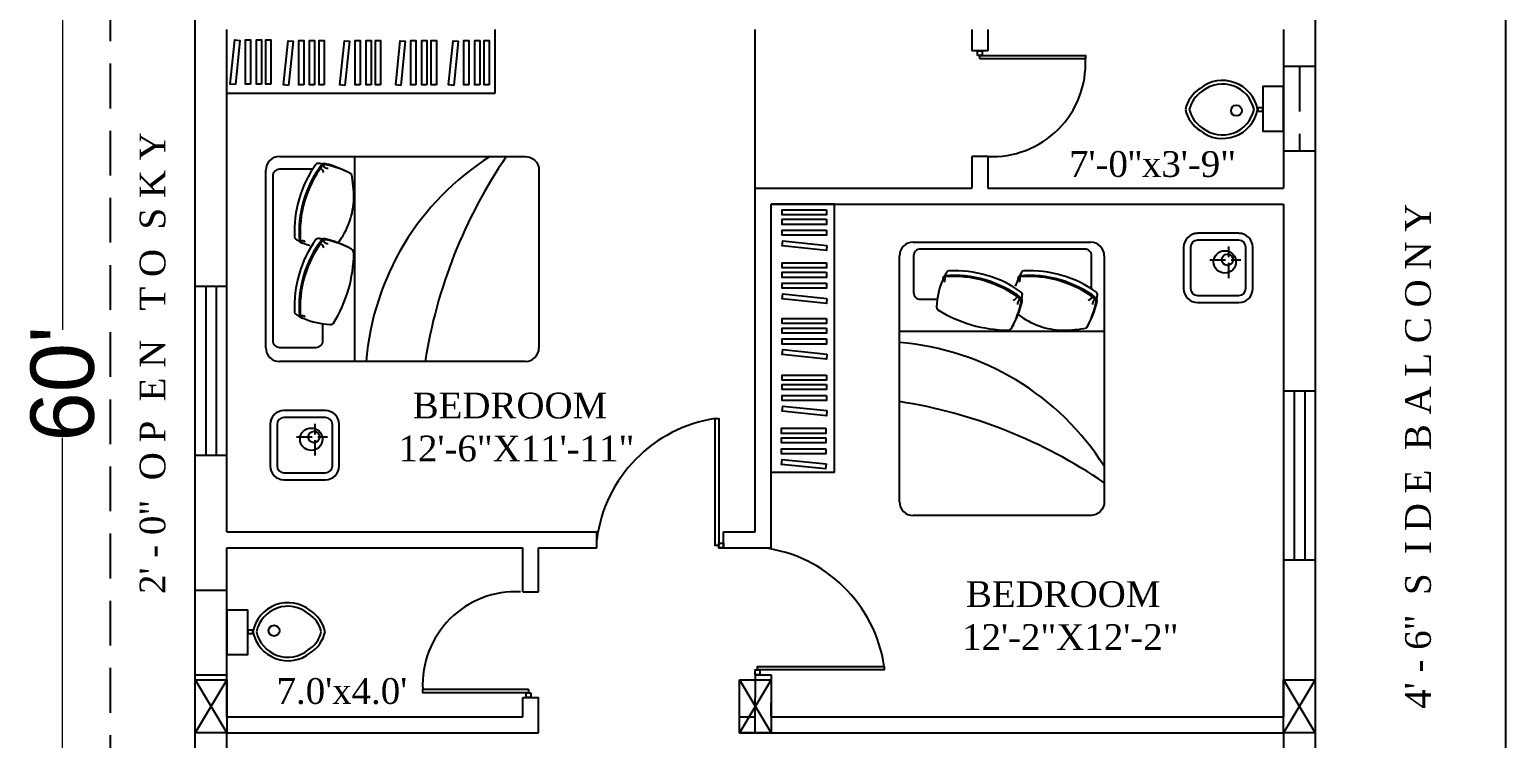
# Model space of a CAD drawing. Header units: inches. Extents: x 572007 to 584304, y -133032 to -127720.
# Drawn here: x 573622 to 574041, y -131933.7 to -131732.6 of the extents above; entities that cross this region are included whole.
import ezdxf

# ---------------------------------------------------------------- set-up
doc = ezdxf.new("R2010")
doc.units = ezdxf.units.IN
doc.header["$LTSCALE"] = 2
doc.header["$MEASUREMENT"] = 0
doc.header["$PDSIZE"] = 60727.40515
doc.linetypes.add('HIDDEN', pattern=[9.525, 6.35, -3.175])
doc.styles.add('MtXpl_Times_New_Roma', font='times.ttf')
doc.styles.get("Standard").update_dxf_attribs({"font": 'arial.ttf'})
doc.dimstyles.new('Standard$0', dxfattribs={"dimtxt": 12, "dimasz": 2.5, "dimexe": 0, "dimexo": 0, "dimgap": 0, "dimtad": 0, "dimdec": 1, "dimzin": 0, "dimdsep": 46, "dimlunit": 4, "dimtxsty": 'Standard', "dimblk": 'ARCHTICK', "dimcen": 15.09, "dimclrd": 47, "dimadec": 0, "dimazin": 0, "dimtfac": 1, "dimtdec": 1, "dimtofl": 0, "dimtmove": 0, "dimatfit": 3, "dimldrblk": 'ARCHTICK', "dimfxl": 1, "dimtolj": 1, "dimtzin": 0, "dimlwd": 20, "dimarcsym": 0})

# ---------------------------------------------------------------- blocks, each defined once
blk = doc.blocks.new('_ArchTick')
at = {"color": 0, "linetype": 'ByBlock', "const_width": 0.15}
blk.add_lwpolyline([(-0.5, -0.5), (0.5, 0.5)], dxfattribs=at)
blk = doc.blocks.new('*D41')
at = {"color": 0, "linetype": 'Continuous', "lineweight": -2, "transparency": 16777216}
for p, q in [((573645, -131473.12), (573631.36, -131473.12)), ((573645, -132193.12), (573631.36, -132193.12))]:
    blk.add_line(p, q, dxfattribs=at)
at = {"color": 47, "lineweight": 20, "transparency": 16777216}
for p, q in [((573631.36, -131473.12), (573631.36, -131817.79)), ((573631.36, -132193.12), (573631.36, -131848.44))]:
    blk.add_line(p, q, dxfattribs=at)
at = {"layer": 'DEFPOINTS', "color": 0, "transparency": 16777216}
for p in [(573645, -131473.12), (573631.36, -132193.12), (573645, -132193.12)]:
    blk.add_point(p, dxfattribs=at)
at = {"color": 47, "lineweight": 20, "transparency": 16777216, "xscale": 2.5, "yscale": 2.5, "zscale": 2.5}
for p, rotation in [((573631.36, -131473.12), 90), ((573631.36, -132193.12), 270)]:
    blk.add_blockref('_ArchTick', p, dxfattribs=dict(at, rotation=rotation))
at = {"color": 0, "transparency": 16777216, "insert": (573631.36, -131833.12), "char_height": 12, "attachment_point": 5, "rotation": 90}
blk.add_mtext("\\A1;{\\H1.5x;60'}", dxfattribs=at)

msp = doc.modelspace()

# ---------------------------------------------------------------- linework, layer by layer
at = {"linetype": 'HIDDEN'}
for p, q in [((573645, -132193.12), (573645, -131473.12)), ((573982.5, -131743.12), (573982.5, -131767.12))]:
    msp.add_line(p, q, dxfattribs=at)
for p, q in [((573669, -132193.12), (573669, -131521.12)), ((574041, -131521.12), (574041, -132193.12)), ((573987, -131593.12), (573987, -132109.12)), ((573678, -131875.12), (573678, -131732.62)), ((573754.12, -131750.62), (573754.12, -131732.62)), ((573889.5, -131732.62), (573889.5, -131738.62)), ((573894, -131732.62), (573894, -131738.62)), ((573978, -131732.62), (573978, -131777.62)), ((573987, -131743.12), (573978, -131743.12)), ((573987, -131743.12), (573978, -131743.12)), ((573678, -131750.62), (573754.12, -131750.62)), ((573692.93, -131768.65, 178.69), (573762.72, -131768.65, 178.69)), ((573714.32, -131826.8, 178.69), (573714.32, -131768.65, 178.69)), ((573889.5, -131768.62), (573889.5, -131777.62)), ((573894, -131768.62), (573894, -131777.62)), ((573987, -131767.12), (573978, -131767.12)), ((573689.06, -131822.92, 178.69), (573689.06, -131772.52, 178.69)), ((573689.06, -131822.92, 178.69), (573689.06, -131772.52, 178.69)), ((573766.59, -131772.31, 178.69), (573766.59, -131822.9, 178.69)), ((573828, -131777.62), (573889.5, -131777.62)), ((573828, -131875.12), (573828, -131777.62)), ((573894, -131777.62), (573978, -131777.62)), ((573832.5, -131782.12), (573978, -131782.12)), ((573832.5, -131879.97), (573832.5, -131782.12)), ((573850.5, -131858.24), (573850.5, -131782.12)), ((573978, -131782.12), (573978, -131927.62)), ((573965.32, -131790.42), (573953.55, -131790.42)), ((573872.82, -131792.92), (573923.22, -131792.92)), ((573872.82, -131792.92), (573923.22, -131792.92)), ((573949.62, -131794.35), (573949.62, -131806.11)), ((573951.59, -131794.35), (573951.59, -131806.11)), ((573965.32, -131792.38), (573953.55, -131792.38)), ((573962.34, -131794.19), (573962.34, -131797.19)), ((573967.28, -131806.11), (573967.28, -131794.35)), ((573969.24, -131806.11), (573969.24, -131794.35)), ((573868.94, -131866.58), (573868.94, -131796.79)), ((573927.1, -131796.79), (573927.1, -131866.58)), ((573961.53, -131797.99), (573957.07, -131797.99)), ((573962.34, -131798.79), (573962.34, -131803.19)), ((573965.88, -131797.99), (573963.14, -131797.99)), ((573669, -131805.37), (573678, -131805.37)), ((573672, -131805.37), (573672, -131853.37)), ((573675, -131805.37), (573675, -131853.37)), ((573953.55, -131808.08), (573965.32, -131808.08)), ((573953.55, -131810.04), (573965.32, -131810.04)), ((573868.94, -131818.18), (573927.1, -131818.18)), ((573762.72, -131826.8, 178.69), (573692.93, -131826.8, 178.69)), ((573978, -131835.12), (573987, -131835.12)), ((573981, -131835.12), (573981, -131883.12)), ((573984, -131835.12), (573984, -131883.12)), ((573705.98, -131840.71), (573694.21, -131840.71)), ((573690.29, -131844.63), (573690.29, -131856.4)), ((573692.25, -131844.63), (573692.25, -131856.4)), ((573705.98, -131842.67), (573694.21, -131842.67)), ((573703, -131844.48), (573703, -131847.47)), ((573707.94, -131856.4), (573707.94, -131844.63)), ((573709.9, -131856.4), (573709.9, -131844.63)), ((573702.2, -131848.28), (573697.73, -131848.28)), ((573703, -131849.08), (573703, -131853.48)), ((573706.55, -131848.28), (573703.8, -131848.28)), ((573669, -131853.37), (573678, -131853.37)), ((573694.21, -131858.37), (573705.98, -131858.37)), ((573694.21, -131860.33), (573705.98, -131860.33)), ((573850.5, -131858.24), (573832.5, -131858.24)), ((573923.43, -131870.46), (573872.84, -131870.46)), ((573678, -131875.12), (573783.35, -131875.12)), ((573783, -131879.62), (573783, -131875.12)), ((573819, -131875.12), (573828, -131875.12)), ((573819, -131879.62), (573819, -131875.12)), ((573678, -131927.62), (573678, -131879.62)), ((573678, -131879.62), (573762, -131879.62)), ((573762, -131892.12), (573762, -131879.62)), ((573766.5, -131879.62), (573783, -131879.62)), ((573766.5, -131892.12), (573766.5, -131879.62)), ((573817.66, -131879.62), (573828, -131879.62)), ((573828, -131879.62), (573832.5, -131879.62)), ((573669, -131891.62), (573678, -131891.62)), ((573762, -131892.12), (573766.5, -131892.12)), ((573669, -131915.62), (573678, -131915.62)), ((573828, -131915.62), (573832.5, -131915.62)), ((573762, -131927.62), (573762, -131922.12)), ((573762, -131922.12), (573766.5, -131922.12)), ((573766.5, -131932.12), (573766.5, -131922.12)), ((573828, -131932.12), (573828, -131922.28)), ((573832.5, -131927.62), (573832.5, -131923.62)), ((573678, -131927.62), (573762, -131927.62)), ((573823.5, -131927.62), (573828, -131927.62)), ((573832.5, -131927.62), (573978, -131927.62)), ((573678, -132017.62), (573678, -131932.12)), ((573678, -131932.12), (573766.5, -131932.12)), ((573823.5, -131932.12), (573978, -131932.12)), ((573978, -131932.12), (573978, -132039.62))]:
    msp.add_line(p, q)
at = {"linetype": 'ByBlock'}
for p, q in [((573828, -131777.62), (573828, -131732.62)), ((573828, -131915.62), (573828, -131922.28)), ((573832.5, -131915.62), (573832.5, -131927.62))]:
    msp.add_line(p, q, dxfattribs=at)
at = {"color": 0}
for p, q in [((573894, -131738.62), (573889.5, -131738.62)), ((573894, -131768.62), (573889.5, -131768.62)), ((573987, -131883.12), (573978, -131883.12))]:
    msp.add_line(p, q, dxfattribs=at)
at = {"color": 24}
msp.add_line((573850.5, -131782.12), (573832.5, -131782.12), dxfattribs=at)
at = {"color": 240}
for p, q in [((573678, -131917.12), (573669, -131932.12)), ((573669, -131917.12), (573678, -131932.12)), ((573832.5, -131917.12), (573823.5, -131932.12)), ((573823.5, -131917.12), (573832.5, -131932.12)), ((573987, -131917.12), (573978, -131932.12)), ((573978, -131917.12), (573987, -131932.12))]:
    msp.add_line(p, q, dxfattribs=at)
for points in [[(573680.4, -131748.24), (573678.97, -131748.09), (573680.27, -131735.58), (573681.7, -131735.73)], [(573684.7, -131748.13), (573683.27, -131748.13), (573683.27, -131735.55), (573684.7, -131735.55)], [(573687.8, -131748.13), (573686.36, -131748.13), (573686.36, -131735.55), (573687.8, -131735.55)], [(573690.5, -131748.13), (573689.06, -131748.13), (573689.06, -131735.55), (573690.5, -131735.55)], [(573695.51, -131748.45), (573694.08, -131748.3), (573695.38, -131735.79), (573696.81, -131735.94)], [(573699.81, -131748.34), (573698.38, -131748.34), (573698.38, -131735.76), (573699.81, -131735.76)], [(573702.91, -131748.34), (573701.47, -131748.34), (573701.47, -131735.76), (573702.91, -131735.76)], [(573705.61, -131748.34), (573704.17, -131748.34), (573704.17, -131735.76), (573705.61, -131735.76)], [(573711.53, -131748.45), (573710.11, -131748.3), (573711.41, -131735.79), (573712.83, -131735.94)], [(573715.84, -131748.34), (573714.4, -131748.34), (573714.4, -131735.76), (573715.84, -131735.76)], [(573718.94, -131748.34), (573717.5, -131748.34), (573717.5, -131735.76), (573718.94, -131735.76)], [(573721.64, -131748.34), (573720.2, -131748.34), (573720.2, -131735.76), (573721.64, -131735.76)], [(573727.36, -131748.45), (573725.94, -131748.3), (573727.24, -131735.79), (573728.66, -131735.94)], [(573731.67, -131748.34), (573730.23, -131748.34), (573730.23, -131735.76), (573731.67, -131735.76)], [(573734.77, -131748.34), (573733.33, -131748.34), (573733.33, -131735.76), (573734.77, -131735.76)], [(573737.47, -131748.34), (573736.03, -131748.34), (573736.03, -131735.76), (573737.47, -131735.76)], [(573742.39, -131748.45), (573740.96, -131748.3), (573742.26, -131735.79), (573743.69, -131735.94)], [(573746.69, -131748.34), (573745.26, -131748.34), (573745.26, -131735.76), (573746.69, -131735.76)], [(573749.79, -131748.34), (573748.36, -131748.34), (573748.36, -131735.76), (573749.79, -131735.76)], [(573752.49, -131748.34), (573751.06, -131748.34), (573751.06, -131735.76), (573752.49, -131735.76)], [(573891.1, -131739.95), (573891.1, -131738.62), (573892.4, -131738.62), (573892.4, -131739.95)], [(573891.75, -131740.95), (573891.75, -131739.95), (573921.75, -131739.95), (573921.75, -131740.95)], [(573978, -131761.43), (573978, -131748.81), (573972.09, -131748.81), (573972.09, -131761.43)], [(573972.09, -131755.76), (573972.09, -131754.82), (573970.67, -131754.82), (573970.67, -131755.76)], [(573848.22, -131783.74), (573848.22, -131785.18), (573835.65, -131785.18), (573835.65, -131783.74)], [(573848.22, -131786.44), (573848.22, -131787.88), (573835.65, -131787.88), (573835.65, -131786.44)], [(573848.22, -131789.54), (573848.22, -131790.98), (573835.65, -131790.98), (573835.65, -131789.54)], [(573848.34, -131793.85), (573848.19, -131795.27), (573835.68, -131793.97), (573835.83, -131792.55)], [(573848.22, -131798.77), (573848.22, -131800.21), (573835.65, -131800.21), (573835.65, -131798.77)], [(573848.22, -131801.47), (573848.22, -131802.91), (573835.65, -131802.91), (573835.65, -131801.47)], [(573848.22, -131804.57), (573848.22, -131806), (573835.65, -131806), (573835.65, -131804.57)], [(573848.34, -131808.87), (573848.19, -131810.3), (573835.68, -131809), (573835.83, -131807.57)], [(573848.22, -131814.6), (573848.22, -131816.03), (573835.65, -131816.03), (573835.65, -131814.6)], [(573848.22, -131817.3), (573848.22, -131818.74), (573835.65, -131818.74), (573835.65, -131817.3)], [(573848.22, -131820.4), (573848.22, -131821.83), (573835.65, -131821.83), (573835.65, -131820.4)], [(573848.34, -131824.7), (573848.19, -131826.13), (573835.68, -131824.83), (573835.83, -131823.4)], [(573848.22, -131830.63), (573848.22, -131832.06), (573835.65, -131832.06), (573835.65, -131830.63)], [(573848.22, -131833.33), (573848.22, -131834.76), (573835.65, -131834.76), (573835.65, -131833.33)], [(573848.22, -131836.43), (573848.22, -131837.86), (573835.65, -131837.86), (573835.65, -131836.43)], [(573848.34, -131840.73), (573848.19, -131842.16), (573835.68, -131840.86), (573835.83, -131839.43)], [(573817.66, -131878.96), (573816.66, -131878.96), (573816.66, -131842.96), (573817.66, -131842.96)], [(573848.01, -131845.74), (573848.01, -131847.17), (573835.44, -131847.17), (573835.44, -131845.74)], [(573848.01, -131848.44), (573848.01, -131849.87), (573835.44, -131849.87), (573835.44, -131848.44)], [(573848.01, -131851.54), (573848.01, -131852.97), (573835.44, -131852.97), (573835.44, -131851.54)], [(573848.13, -131855.84), (573847.98, -131857.27), (573835.47, -131855.97), (573835.62, -131854.54)], [(573819, -131879.62), (573817.66, -131879.62), (573817.66, -131878.31), (573819, -131878.31)], [(573678, -131897.31), (573678, -131909.93), (573683.91, -131909.93), (573683.91, -131897.31)], [(573683.91, -131902.97), (573683.91, -131903.91), (573685.33, -131903.91), (573685.33, -131902.97)], [(573828, -131915.62), (573828, -131914.28), (573829.31, -131914.28), (573829.31, -131915.62)], [(573828.65, -131914.28), (573828.65, -131913.28), (573864.65, -131913.28), (573864.65, -131914.28)], [(573763.6, -131919.78), (573763.6, -131920.78), (573733.6, -131920.78), (573733.6, -131919.78)], [(573764.25, -131920.78), (573764.25, -131922.12), (573762.94, -131922.12), (573762.94, -131920.78)]]:
    msp.add_lwpolyline(points, close=True)
at = {"elevation": 178.69}
for points in [[(573762.72, -131768.64, -0.414214), (573766.6, -131772.52)], [(573702.31, -131772.26), (573692.95, -131772.26, 0.414214), (573691.02, -131774.2), (573691.02, -131820.84, 0.414214), (573692.95, -131822.78), (573703.34, -131822.78, 0.414214), (573705.27, -131820.84), (573705.27, -131816.09)]]:
    msp.add_lwpolyline(points, format="xyb", dxfattribs=at)
for points in [[(573923.48, -131806.17), (573923.48, -131796.82, 0.414214), (573921.54, -131794.88), (573874.9, -131794.88, 0.414214), (573872.97, -131796.82), (573872.97, -131807.2, 0.414214), (573874.9, -131809.13), (573879.66, -131809.13)], [(573927.1, -131866.58, -0.414214), (573923.22, -131870.46)]]:
    msp.add_lwpolyline(points, format="xyb")
at = {"color": 240}
for points in [[(573669, -131917.12), (573678, -131917.12), (573678, -131932.12), (573669, -131932.12)], [(573823.5, -131917.12), (573832.5, -131917.12), (573832.5, -131932.12), (573823.5, -131932.12)], [(573978, -131917.12), (573987, -131917.12), (573987, -131932.12), (573978, -131932.12)]]:
    msp.add_lwpolyline(points, close=True, dxfattribs=at)
for centre, radius in [((573964.61, -131755.6), 1.53), ((573961.3, -131798.54), 3.18), ((573962.05, -131797.91), 1.61), ((573701.96, -131848.83), 3.18), ((573702.72, -131848.2), 1.61), ((573691.39, -131903.13), 1.53)]:
    msp.add_circle(centre, radius)
for centre, radius, start, end in [((573895.35, -131742.22), 26.43, 267.0809, 2.7411), ((573960.66, -131757.22), 10.15, 10.926, 128.6771), ((573960.68, -131757.21), 9.14, 12.1155, 129.0618), ((573959.5, -131757.38), 9.61, 122.6637, 167.4295), ((573959.47, -131757.26), 8.48, 122.4997, 166.5463), ((573959.5, -131753.2), 9.61, 192.5705, 237.3363), ((573959.47, -131753.32), 8.48, 193.4537, 237.5003), ((573960.66, -131753.37), 10.15, 231.3229, 349.074), ((573960.68, -131753.37), 9.14, 230.9382, 347.8845), ((573692.93, -131772.52, 178.69), 3.88, 90, 180), ((573793.44, -131832.94, 178.69), 76.15, 122.396, 175.373), ((573875.11, -131848.95, 178.69), 142.56, 145.7176, 171.0633), ((573729.88, -131789.88), 32.72, 144.5347, 182.7776), ((573730.02, -131790.03), 31.54, 142.7537, 184.7498), ((573730.57, -131790.34), 31.81, 143.0504, 184.0952), ((573704.01, -131771.76), 1.16, 81.8224, 132.2394), ((573700.14, -131798.71), 28.39, 79.804, 81.8224), ((573704.1, -131773.41), 1.41, 8.5289, 81.9605), ((573705.67, -131771.82), 1.16, 76.4261, 130.7605), ((573705.92, -131772.1), 1.16, 77.7546, 130.9388), ((573706.59, -131770.59), 1.41, 204.8285, 278.2602), ((573699.27, -131798.33), 28.44, 60.2368, 76.4261), ((573700.14, -131798.71), 28.39, 62.135, 77.7546), ((573679.36, -131780.14), 34.67, 359.4556, 10.8592), ((573693.03, -131780.14), 21, 321.8458, 359.1055), ((573953.55, -131794.35), 3.92, 90, 180), ((573965.32, -131794.35), 3.92, 360, 90), ((573729.88, -131811.19), 32.72, 144.5347, 182.7776), ((573697.97, -131791.42), 0.775, 183.2888, 239.9573), ((573708.49, -131773.23), 21.79, 239.9573, 242.9455), ((573730.02, -131811.33), 31.54, 142.7537, 184.7498), ((573699.68, -131791.9), 1.33, 213.8848, 275.5857), ((573730.57, -131811.65), 31.81, 143.0504, 184.0952), ((573699.42, -131793.93), 1.43, 50.2197, 113.4385), ((573699.95, -131791.88), 1.33, 213.8848, 260.877), ((573708.49, -131773.23), 21.79, 246.3055, 251.5167), ((573704.01, -131793.06), 1.16, 81.8224, 132.2394), ((573700.14, -131820.02), 28.39, 79.804, 81.8224), ((573704.1, -131794.72), 1.41, 8.5289, 81.9605), ((573705.67, -131793.12), 1.16, 76.4261, 130.7605), ((573705.92, -131793.4), 1.16, 77.7546, 130.9388), ((573706.59, -131791.89), 1.41, 204.8285, 278.2602), ((573699.27, -131819.63), 28.44, 60.2368, 76.4261), ((573700.14, -131820.02), 28.39, 62.135, 77.7546), ((573872.82, -131796.79), 3.88, 90, 180), ((573923.22, -131796.79), 3.88, 360, 90), ((573953.55, -131794.35), 1.96, 90, 180), ((573965.32, -131794.35), 1.96, 0, 90), ((573675.84, -131795.71), 38.19, 328.0199, 359.6204), ((573712.87, -131795.94), 1.16, 359.1055, 62.135), ((573882.54, -131803.55, -178.69), 1.33, 123.8848, 185.5857), ((573882.56, -131803.81, -178.69), 1.33, 123.8848, 170.877), ((573880.51, -131803.28, -178.69), 1.43, 320.2197, 23.4385), ((573901.21, -131812.36, -178.69), 21.79, 149.9573, 152.9455), ((573884.41, -131833.88, -178.69), 31.54, 52.7537, 94.7498), ((573884.1, -131834.44, -178.69), 31.81, 53.0504, 94.0952), ((573883.02, -131801.83, -178.69), 0.775, 93.2888, 149.9573), ((573884.56, -131833.74, -178.69), 32.72, 54.5347, 92.7776), ((573903.84, -131803.55, -178.69), 1.33, 123.8848, 185.5857), ((573903.87, -131803.81, -178.69), 1.33, 123.8848, 170.877), ((573901.81, -131803.28, -178.69), 1.43, 320.2197, 23.4385), ((573922.51, -131812.36, -178.69), 21.79, 149.9573, 152.9455), ((573905.72, -131833.88, -178.69), 31.54, 52.7537, 94.7498), ((573905.4, -131834.44, -178.69), 31.81, 53.0504, 94.0952), ((573904.32, -131801.83, -178.69), 0.775, 93.2888, 149.9573), ((573905.86, -131833.74, -178.69), 32.72, 54.5347, 92.7776), ((573901.21, -131812.36, -178.69), 21.79, 156.3055, 176.938), ((573922.51, -131812.36, -178.69), 21.79, 156.3055, 161.5167), ((573902.68, -131807.87, -178.69), 1.16, 351.8224, 42.2394), ((573923.98, -131807.87, -178.69), 1.16, 351.8224, 42.2394), ((573953.55, -131806.11), 3.92, 180, 270), ((573953.55, -131806.11), 1.96, 180, 270), ((573965.32, -131806.11), 3.92, 270, 0), ((573965.32, -131806.11), 1.96, 270, 360), ((573880.61, -131811.25, -178.69), 1.16, 176.938, 226.3756), ((573876.11, -131803.13, -178.69), 28.44, 330.2368, 346.4261), ((573875.73, -131804, -178.69), 28.39, 332.135, 347.7546), ((573901.03, -131807.96, -178.69), 1.41, 278.5289, 351.9605), ((573903.85, -131810.45, -178.69), 1.41, 114.8285, 188.2602), ((573902.34, -131809.78, -178.69), 1.16, 347.7546, 40.9388), ((573902.62, -131809.53, -178.69), 1.16, 346.4261, 40.7605), ((573875.73, -131804, -178.69), 28.39, 349.804, 351.8224), ((573897.41, -131803.13, -178.69), 28.44, 330.2368, 346.4261), ((573897.03, -131804, -178.69), 28.39, 332.135, 347.7546), ((573922.33, -131807.96, -178.69), 1.41, 278.5289, 351.9605), ((573925.15, -131810.45, -178.69), 1.41, 114.8285, 188.2602), ((573923.64, -131809.78, -178.69), 1.16, 347.7546, 40.9388), ((573923.93, -131809.53, -178.69), 1.16, 346.4261, 40.7605), ((573897.03, -131804, -178.69), 28.39, 349.804, 351.8224), ((573697.97, -131812.73), 0.775, 183.2888, 239.9573), ((573708.49, -131794.54), 21.79, 239.9573, 242.9455), ((573699.68, -131813.2), 1.33, 213.8848, 275.5857), ((573699.42, -131815.23), 1.43, 50.2197, 113.4385), ((573699.95, -131813.18), 1.33, 213.8848, 260.877), ((573708.49, -131794.54), 21.79, 246.3055, 266.938), ((573900.04, -131779.7, -178.69), 38.19, 238.0199, 269.6204), ((573915.6, -131796.89, -178.69), 21, 231.8458, 269.1055), ((573707.39, -131815.13), 1.16, 266.938, 316.3756), ((573899.8, -131816.73, -178.69), 1.16, 269.1055, 332.135), ((573915.6, -131783.22, -178.69), 34.67, 269.4556, 280.8592), ((573692.93, -131822.92, 178.69), 3.88, 180, 270), ((573762.72, -131822.92, 178.69), 3.88, 270, 360), ((573862.8, -131897.3), 76.15, 32.396, 85.373), ((573694.21, -131844.63), 3.92, 90, 180), ((573705.98, -131844.63), 3.92, 360, 90), ((573846.8, -131978.97), 142.56, 55.7176, 81.0633), ((573694.21, -131844.63), 1.96, 90, 180), ((573705.98, -131844.63), 1.96, 0, 90), ((573822.58, -131882.42), 39.9, 98.5256, 172.7208), ((573694.21, -131856.4), 3.92, 180, 270), ((573694.21, -131856.4), 1.96, 180, 270), ((573705.98, -131856.4), 3.92, 270, 0), ((573705.98, -131856.4), 1.96, 270, 360), ((573872.82, -131866.58), 3.88, 180, 270), ((573825.19, -131919.19), 39.9, 8.5256, 82.7208), ((573695.34, -131905.36), 10.15, 51.3229, 169.074), ((573760, -131918.52), 26.43, 87.0809, 182.7411), ((573695.32, -131905.36), 9.14, 50.9382, 167.8845), ((573696.53, -131905.41), 8.48, 13.4537, 57.5003), ((573696.5, -131905.53), 9.61, 12.5705, 57.3363), ((573695.34, -131901.52), 10.15, 190.926, 308.6771), ((573695.32, -131901.52), 9.14, 192.1155, 309.0618), ((573696.53, -131901.47), 8.48, 302.4997, 346.5463), ((573696.5, -131901.35), 9.61, 302.6637, 347.4295)]:
    msp.add_arc(centre, radius, start, end)

# ---------------------------------------------------------------- texts
at = {"color": 174, "true_color": 0x0000a3, "style": 'MtXpl_Times_New_Roma'}
for s, p in [('2\' - 0"  O P  E N   T O  S K Y', (573660.53, -131892.73)), ('4\' - 6"  S  I D E  B A L C O N Y', (574019.81, -131925.28))]:
    msp.add_text(s, height=7.3089, rotation=90, dxfattribs=at).set_placement(p)
for s, height, p in [('7\'-0\'\'x3\'-9"', 7.3089, (573917.1, -131774.42)), (' BEDROOM', 7.309, (573728, -131842.92)), ('12\'-6"X11\'-11"', 7.3089, (573726.74, -131855.11)), ('BEDROOM', 7.309, (573887.82, -131896.42)), ('12\'-2"X12\'-2"', 7.3089, (573886.74, -131908.61)), ("7.0'x4.0'", 7.309, (573692.1, -131923.92))]:
    msp.add_text(s, height=height, dxfattribs=at).set_placement(p)

# ---------------------------------------------------------------- dimensions: what is measured, and where the dimension line sits
at = {"color": 0}
dim = msp.add_aligned_dim(p1=(573645, -131473.12), p2=(573645, -132193.12), distance=-13.64, text='{\\H1.5x;<>}', dimstyle='Standard$0', dxfattribs=at)
dim.commit()
dim.dimension.update_dxf_attribs({"geometry": '*D41', "text_midpoint": (573631.36, -131833.12)})

doc.saveas('drawing.dxf')
